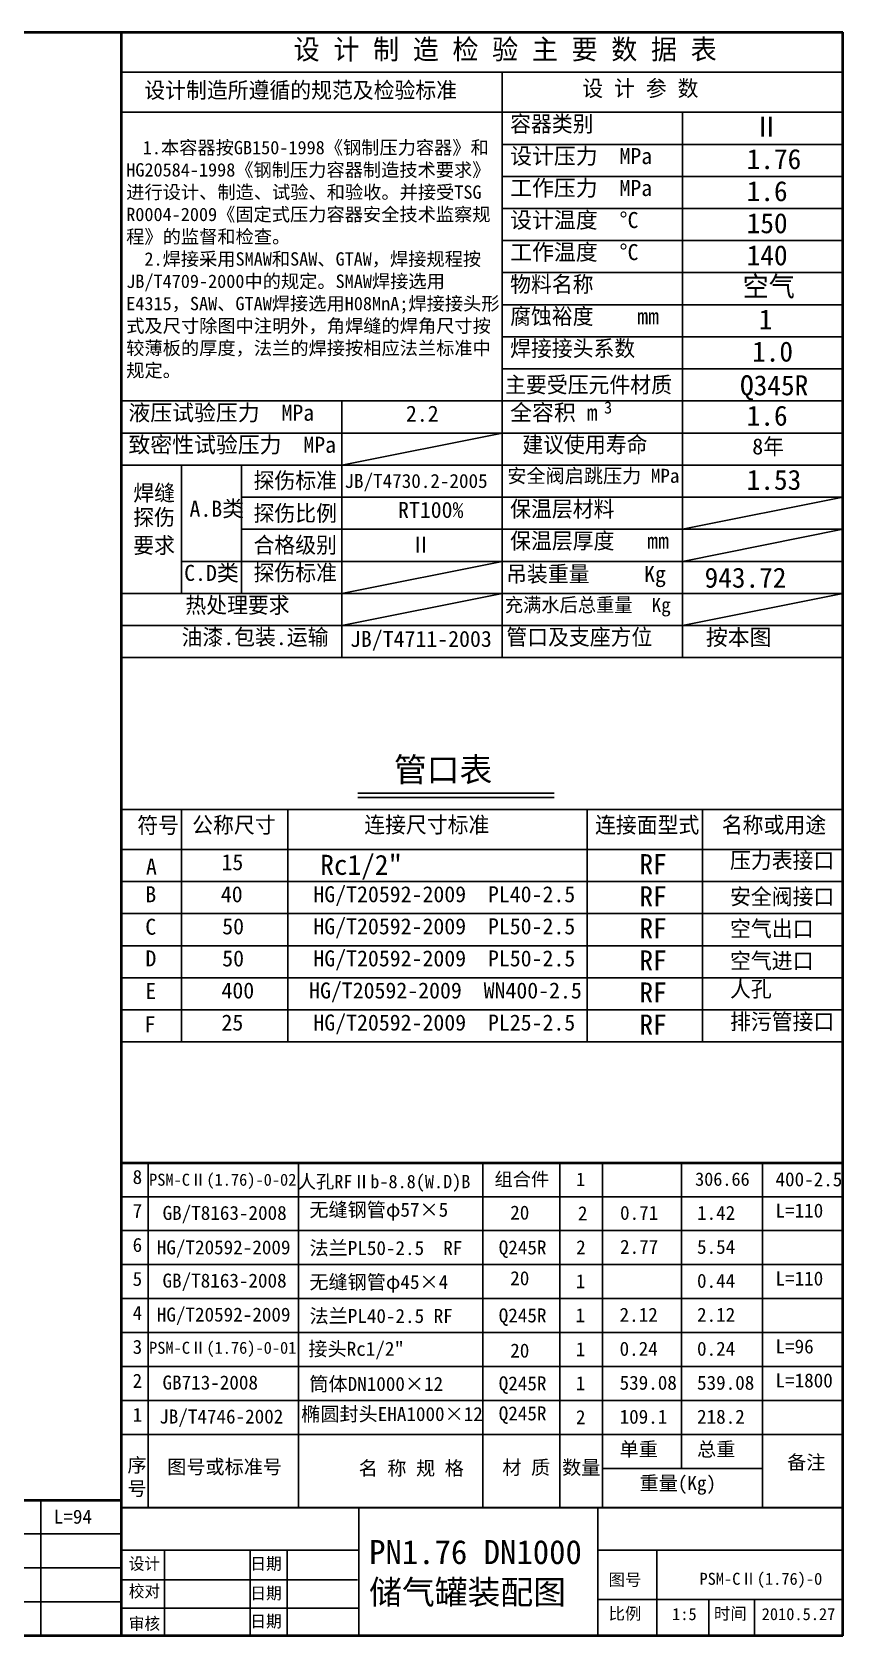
# Model space of a CAD drawing. Extents: x -5192 to 1516, y 3758 to 8558.
# Drawn here: x -911 to 1516, y 3758 to 8558 of the extents above; entities that cross this region are included whole.
import ezdxf

# ---------------------------------------------------------------- set-up
doc = ezdxf.new("R2010")
doc.units = 0
doc.header["$MEASUREMENT"] = 0
doc.linetypes.add('CENTER', pattern=[50.8, 31.75, -6.35, 6.35, -6.35])
doc.layers.get('0').update_dxf_attribs({"linetype": 'CONTINUOUS'})
doc.layers.add('2', color=4, linetype='CONTINUOUS', lineweight=0)
doc.layers.add('图层1', color=7, linetype='CONTINUOUS', lineweight=35)
doc.layers.add('尺寸线', color=7, linetype='CONTINUOUS')
doc.styles.get("Standard").update_dxf_attribs({"font": 'SIMFANG.TTF', "height": 40})
doc.styles.add('标准', font='txt', dxfattribs={"height": 5})

msp = doc.modelspace()

# ---------------------------------------------------------------- linework, layer by layer
for p, q in [((-643.6598, 8557.60855), (1516.3402, 8557.60855)), ((-643.6598, 8437.60855), (1516.3402, 8437.60855)), ((496.3402, 8437.60855), (496.3402, 6685.60855)), ((-643.6598, 8317.60855), (1516.3402, 8317.60855)), ((496.3402, 8221.60855), (1516.3402, 8221.60855)), ((496.3402, 8125.60855), (1516.3402, 8125.60855)), ((496.3402, 8125.60855), (1516.3402, 8125.60855)), ((496.3402, 8029.60855), (1516.3402, 8029.60855)), ((496.3402, 8029.60855), (1516.3402, 8029.60855)), ((496.3402, 7933.60855), (1516.3402, 7933.60855)), ((496.3402, 7933.60855), (1516.3402, 7933.60855)), ((496.3402, 7837.60855), (1516.3402, 7837.60855)), ((496.3402, 7837.60855), (1516.3402, 7837.60855)), ((496.3402, 7741.60855), (1516.3402, 7741.60855)), ((496.3402, 7741.60855), (1516.3402, 7741.60855)), ((496.3402, 7645.60855), (1516.3402, 7645.60855)), ((496.3402, 7645.60855), (1516.3402, 7645.60855)), ((496.3402, 7549.60855), (1516.3402, 7549.60855)), ((496.3402, 7549.60855), (1516.3402, 7549.60855)), ((-643.6598, 7453.60855), (1516.3402, 7453.60855)), ((-643.6598, 7453.60855), (1516.3402, 7453.60855)), ((16.3402, 7453.60855), (16.3402, 6685.60855)), ((-643.6598, 7357.60855), (1516.3402, 7357.60855)), ((-643.6598, 7357.60855), (1516.3402, 7357.60855)), ((16.3402, 7261.60855), (496.3402, 7357.60855)), ((-643.6598, 7261.60855), (1516.3402, 7261.60855)), ((-643.6598, 7261.60855), (1516.3402, 7261.60855)), ((-463.6598, 7261.60855), (-463.6598, 6877.60855)), ((-283.6598, 7261.60855), (-283.6598, 6877.60855)), ((-283.6598, 7165.60855), (1516.3402, 7165.60855)), ((-283.6598, 7165.60855), (1516.3402, 7165.60855)), ((1036.3402, 7069.60855), (1516.3402, 7165.60855)), ((-283.6598, 7069.60855), (1516.3402, 7069.60855)), ((-283.6598, 7069.60855), (1516.3402, 7069.60855)), ((1036.3402, 6973.60855), (1516.3402, 7069.60855)), ((-463.6598, 6973.60855), (1516.3402, 6973.60855)), ((-463.6598, 6973.60855), (1516.3402, 6973.60855)), ((16.3402, 6877.60855), (496.3402, 6973.60855)), ((-643.6598, 6877.60855), (1516.3402, 6877.60855)), ((-643.6598, 6877.60855), (1516.3402, 6877.60855)), ((16.3402, 6781.60855), (496.3402, 6877.60855)), ((64.3402, 6279.32126), (652.3402, 6279.32126)), ((64.3402, 6267.32126), (652.3402, 6267.32126))]:
    msp.add_line(p, q)
at = {"linetype": 'Continuous', "lineweight": 30}
msp.add_line((1516.3402, 3757.60855), (1516.3402, 7213.60855), dxfattribs=at)
at = {"lineweight": 30, "ltscale": 2}
msp.add_line((-643.6598, 4141.60855), (1516.3402, 4141.60855), dxfattribs=at)
at = {"layer": '图层1', "lineweight": 40}
for p, q in [((-5191.6598, 8557.60855), (1516.3402, 8557.60855)), ((-643.6598, 8557.60855), (-643.6598, 3757.60855)), ((1516.3402, 3757.60855), (1516.3402, 8557.60855)), ((-643.6598, 5173.8893), (1516.3402, 5173.8893)), ((-643.6598, 5173.8893), (1516.3402, 5173.8893)), ((-2803.6598, 4164.38638), (-643.6598, 4164.38638)), ((1516.3402, 3757.60855), (-5191.6598, 3757.60855))]:
    msp.add_line(p, q, dxfattribs=at)
at = {"layer": '图层1', "lineweight": 25}
for p, q in [((1036.3402, 8317.60855), (1036.3402, 6685.60855)), ((-643.6598, 6781.60855), (1516.3402, 6781.60855)), ((-643.6598, 6781.60855), (1516.3402, 6781.60855)), ((-643.6598, 6685.60855), (1516.3402, 6685.60855)), ((-643.6598, 6231.32126), (1516.3402, 6231.32126)), ((-463.6598, 6231.32126), (-463.6598, 5535.32126)), ((-144.85767, 6231.32126), (-144.85767, 5535.32126)), ((750.43933, 6231.32126), (750.43933, 5535.32126)), ((1096.3402, 6231.32126), (1096.3402, 5535.32126)), ((-643.6598, 6111.32126), (1516.3402, 6111.32126)), ((-643.6598, 6015.32126), (1516.3402, 6015.32126)), ((-643.6598, 5919.32126), (1516.3402, 5919.32126)), ((-643.6598, 5919.32126), (1516.3402, 5919.32126)), ((-643.6598, 5823.32126), (1516.3402, 5823.32126)), ((-643.6598, 5727.32126), (1516.3402, 5727.32126)), ((-643.6598, 5727.32126), (1516.3402, 5727.32126)), ((-643.6598, 5631.32126), (1516.3402, 5631.32126)), ((-643.6598, 5535.32126), (1516.3402, 5535.32126)), ((-563.35936, 4141.60855), (-563.35936, 5173.8893)), ((-112.71586, 4141.60855), (-112.71586, 5173.8893)), ((438.19715, 4141.60855), (438.19715, 5173.8893)), ((668.97301, 4141.60855), (668.97301, 5173.8893)), ((796.3402, 4141.60855), (796.3402, 5173.8893)), ((1033.35348, 4258.70147), (1033.33149, 5173.8893)), ((1276.08232, 4141.60855), (1275.4661, 5173.8893)), ((-643.6598, 5072.19484), (1516.3402, 5072.19484)), ((-643.6598, 4970.50038), (1516.3402, 4970.50038)), ((-643.6598, 4970.50038), (1516.3402, 4970.50038)), ((-643.6598, 4868.80592), (1516.3402, 4868.80592)), ((-643.6598, 4767.11147), (1516.3402, 4767.11147)), ((-643.6598, 4665.41701), (1516.3402, 4665.41701)), ((-643.6598, 4563.72255), (1516.3402, 4563.72255)), ((-643.6598, 4563.72255), (1516.3402, 4563.72255)), ((-643.6598, 4462.02809), (1516.3402, 4462.02809)), ((-643.6598, 4360.33363), (1516.3402, 4360.33363)), ((796.3402, 4258.78264), (1276.01246, 4258.63918)), ((-883.91768, 3757.60855), (-884.16051, 4164.38638)), ((67.52993, 3757.60855), (67.52993, 4141.60855)), ((783.14192, 3757.60855), (783.14192, 4141.60855)), ((-2803.6598, 4062.69192), (-643.6598, 4062.69192)), ((-643.6598, 4014.69192), (67.52993, 4014.69192)), ((-514.32197, 3757.60855), (-514.32197, 4014.69192)), ((-257.5079, 3757.60855), (-257.5079, 4014.69192)), ((-147.32145, 3757.60855), (-147.32145, 4014.69192)), ((783.14192, 4014.69192), (1516.3402, 4014.69192)), ((959.86838, 3757.60855), (959.86838, 4014.69192)), ((-2803.6598, 3960.99747), (-643.6598, 3960.99747)), ((-643.6598, 3925.54133), (63.75042, 3925.54133)), ((-2803.6598, 3859.30301), (-643.6598, 3859.30301)), ((-2803.6598, 3859.30301), (-643.6598, 3859.30301)), ((-643.6598, 3840.1869), (67.52993, 3840.1869)), ((783.14192, 3866.69253), (1516.3402, 3866.69253)), ((1115.0996, 3757.60855), (1115.0996, 3866.69253)), ((1251.49141, 3757.60855), (1251.49141, 3866.69253))]:
    msp.add_line(p, q, dxfattribs=at)
at = {"layer": '尺寸线', "color": 0, "ltscale": 2}
msp.add_line((1036.3402, 6781.60855), (1516.3402, 6877.60855), dxfattribs=at)

# ---------------------------------------------------------------- texts
at = {"attachment_point": 1, "style": '标准'}
for s, insert, char_height in [('设 计 制 造 检 验 主 要 数 据 表', (-127.6598, 8536.03898), 60), ('设计制造所遵循的规范及检验标准', (-574.56624, 8407.84911), 48), ('设 计 参 数', (736.3402, 8413.33893), 48), ('容器类别', (520.3402, 8307.10855), 48), ('Ⅱ', (1248.41352, 8304.87798), 60), ('{\\fFangSong_GB2312|b0|i0|c134|p49;设计压力  MPa}', (520.3402, 8210.60855), 48), ('1.76', (1228.3402, 8207.60855), 60), ('{\\fFangSong_GB2312|b0|i0|c134|p49;工作压力  MPa}', (520.3402, 8115.10855), 48), ('1.6', (1228.3402, 8111.60855), 60), ('{\\fFangSong_GB2312|b0|i0|c134|p49;设计温度}  %%DC', (520.3402, 8019.10855), 48), ('150', (1228.3402, 8015.60855), 60), ('{\\fFangSong_GB2312|b0|i0|c134|p49;工作温度 } %%DC', (520.3402, 7923.10855), 48), ('140', (1228.3402, 7919.60855), 60), ('物料名称', (520.3402, 7827.10855), 48), ('空气', (1216.3402, 7826.60855), 60), ('腐蚀裕度    mm', (520.3402, 7731.10855), 48), ('1', (1264.3402, 7727.60855), 60), ('焊接接头系数', (520.3402, 7635.10855), 48), ('1.0', (1244.53377, 7631.46628), 60), ('主要受压元件材质', (505.30339, 7526.10855), 48), ('Q345R', (1208.4896, 7530.4993), 60), ('{\\fFangSong_GB2312|b0|i0|c134|p49;液压试验压力  MPa}', (-622.19202, 7442.60855), 48), ('{\\fSimSun|b0|i0|c134|p54;全\\fFangSong_GB2312|b0|i0|c134|p49;容积} {\\fFangSong_GB2312|b0|i0|c134|p49;m}', (520.3402, 7443.10855), 48), ('3', (801.18948, 7451.96076), 36), ('2.2', (208.3402, 7439.60855), 48), ('1.6', (1228.3402, 7439.60855), 60), ('{\\fFangSong_GB2312|b0|i0|c134|p49;致密性试验压力  MPa}', (-622.19202, 7346.60855), 48), ('建议使用寿命', (556.9402, 7347.10855), 48), ('8年', (1244.99388, 7341.60855), 48), ('{\\fFangSong_GB2312|b0|i0|c134|p49;安全阀启跳压力 MPa}', (511.74783, 7250.60855), 42), ('焊缝', (-607.4098, 7202.60855), 48), ('探伤标准', (-247.6598, 7239.60855), 48), ('{\\fFangSong_GB2312|b0|i0|c134|p49;\\H0.875x;JB/T4730.2-2005}', (24.39769, 7235.20451), 48), ('1.53', (1228.3402, 7247.60855), 60), ('{\\fFangSong_GB2312|b0|i0|c134|p49;A.B类}', (-439.3598, 7155.10855), 48), ('保温层材料', (520.3402, 7154.60855), 48), ('探伤', (-607.6598, 7129.60855), 48), ('探伤比例', (-247.6598, 7141.60855), 48), ('RT100%', (184.6402, 7151.60855), 48), ('保温层厚度   mm', (520.3402, 7059.10855), 48), ('要求', (-607.6598, 7045.60855), 48), ('合格级别', (-247.6598, 7046.60855), 48), ('{\\fFangSong_GB2312|b0|i0|c134|p49;Ⅱ}', (220.3402, 7047.30086), 48), ('{\\fFangSong_GB2312|b0|i0|c134|p49;C.D类}', (-455.3093, 6963.10855), 48), ('探伤标准', (-247.6598, 6963.60855), 48), ('吊装重量     Kg', (508.3402, 6959.91701), 48), ('{\\fFangSong_GB2312|b0|i0|c134|p49;943.72}', (1102.29342, 6954.78201), 60), ('热处理要求', (-451.6598, 6866.60855), 48), ('充满水后总重量  Kg', (504.40427, 6864.31701), 42), ('油漆.包装.运输', (-463.0598, 6771.10855), 48), ('JB/T4711-2003', (40.91363, 6765.60855), 48), ('管口及支座方位', (509.0902, 6771.10855), 48), ('{\\fFangSong_GB2312|b0|i0|c134|p49;按本图}', (1106.0855, 6770.60855), 48), ('{\\fFangSong_GB2312|b0|i0|c134|p49;\\C0;管口表}', (172.3402, 6386.24468), 72), ('符号', (-595.6598, 6207.82126), 48), ('公称尺寸', (-431.19284, 6208.82126), 48), ('连接尺寸标准', (83.65783, 6209.32126), 48), ('连接面型式', (774.43933, 6208.82126), 48), ('名称或用途', (1153.86296, 6208.82126), 48), ('Rc1/2"', (-47.98156, 6095.36923), 60), ('RF', (907.19338, 6097.32126), 60), ('压力表接口', (1178.45259, 6102.83057), 48), ('{\\fFangSong_GB2312|b0|i0|c134|p49;A}', (-569.6509, 6083.98793), 48), ('15', (-343.6598, 6097.32126), 48), ('{\\fFangSong_GB2312|b0|i0|c134|p49;B}', (-571.6598, 6001.32126), 48), ('{\\fSimSun|b0|i0|c134|p0;4}0', (-345.59578, 6001.32126), 48), ('HG/{\\fFangSong_GB2312|b0|i0|c134|p49;T}20592-2009  PL{\\fSimSun|b0|i0|c134|p0;4}0-2.5', (-68.56583, 6001.32126), 48), ('RF', (907.19338, 6001.32126), 60), ('安全阀接口', (1178.45259, 5994.23889), 48), ('{\\fFangSong_GB2312|b0|i0|c134|p49;C}', (-571.6598, 5903.98793), 48), ('50', (-341.46819, 5905.32126), 48), ('HG/{\\fFangSong_GB2312|b0|i0|c134|p49;T}20592-2009  PL50-2.5', (-68.56583, 5905.32126), 48), ('RF', (907.19338, 5905.32126), 60), ('空气出口', (1178.45259, 5898.23889), 48), ('{\\fFangSong_GB2312|b0|i0|c134|p49;D}', (-571.1457, 5809.32126), 48), ('50', (-341.46819, 5809.32126), 48), ('HG/{\\fFangSong_GB2312|b0|i0|c134|p49;T}20592-2009  PL50-2.5', (-68.56583, 5809.32126), 48), ('RF', (907.19338, 5809.32126), 60), ('空气进口', (1178.45259, 5802.23889), 48), ('{\\fSimSun|b0|i0|c134|p0;400}', (-343.6598, 5713.32126), 48), ('RF', (907.19338, 5713.32126), 60), ('人孔', (1178.45259, 5717.9708), 48), ('{\\fFangSong_GB2312|b0|i0|c134|p49;E}', (-571.6598, 5711.98793), 48), ('25', (-343.6598, 5617.32126), 48), ('{\\fFangSong_GB2312|b0|i0|c134|p49;HG/T20592-2009  PL25-2.5}', (-68.56583, 5617.32126), 48), ('RF', (907.19338, 5617.32126), 60), ('排污管接口', (1178.45259, 5620.32126), 48), ('{\\fFangSong_GB2312|b0|i0|c134|p49;F}', (-573.80266, 5612.05092), 48)]:
    msp.add_mtext(s, dxfattribs=dict(at, insert=insert, char_height=char_height))
for s, insert, char_height, width, attachment_point in [('        \\P{\\H0.5429x; \\H1.218x; 1.本容器按GB150-1998《钢制压力容器》和HG20584-1998《钢制压力容器制造技术要求》进行设计、制造、试验、和验收。并接受TSG R\\fFangSong_GB2312|b0|i0|c134|p32;0004-2009\\fFangSong_GB2312|b0|i0|c134|p49;《固定式压力容器安全技术监察规程》的监督和检查。\\P  2.焊接采用SMAW和SAW、G\\H0.9924x;TAW\\H1.008x;，焊接规程按JB/T4709-2000中的规定。SMAW焊接选用E4315，SAW、GTAW焊接选用H08MnA;焊接接头形式及尺寸除图中注明外，角焊缝的焊角尺寸按较薄板的厚度，法兰的焊接按相应法兰标准中规定。}', (-628.69647, 7926.69122), 60.48, 1122.1410694, 4), ('PSM-CⅡ(1.76)-0-02', (-339.9101, 5118.15346), 36, 656.9891469, 5), ('PSM-CⅡ(1.76)-0-01', (-339.9101, 4615.15681), 36, 656.9891469, 5), ('{\\fTxt|b0|i0|c134|p2;设计}', (-574.21683, 3971.84085), 36, 656.9891469, 5), ('{\\fTxt|b0|i0|c134|p2;日期}', (-210.3132, 3971.84085), 36, 656.9891469, 5), ('{\\fFangSong_GB2312|b0|i0|c134|p49;图号}', (864.06829, 3923.76199), 36, 656.9891469, 5), ('PSM-CⅡ(1.76)-0', (1270.75863, 3923.76199), 36, 656.9891469, 5), ('{\\fTxt|b0|i0|c134|p2;校对}', (-574.21683, 3889.4524), 36, 656.9891469, 5), ('{\\fTxt|b0|i0|c134|p2;日期}', (-210.3132, 3883.49405), 36, 656.9891469, 5), ('{\\fFangSong_GB2312|b0|i0|c134|p49;比例}', (864.06829, 3822.61531), 36, 656.9891469, 5), ('{\\fFangSong_GB2312|b0|i0|c134|p49;时间}', (1179.41755, 3822.61531), 36, 656.9891469, 5), ('{\\fFangSong_GB2312|b0|i0|c134|p49;2010.5.27}', (1383.44285, 3822.61531), 36, 656.9891469, 5), ('{\\fTxt|b0|i0|c134|p2;审核}', (-574.21683, 3792.60112), 36, 656.9891469, 5), ('{\\fTxt|b0|i0|c134|p2;日期}', (-210.3132, 3799.39948), 36, 656.9891469, 5), ('{\\fFangSong_GB2312|b0|i0|c134|p49;1:5}', (1041.80512, 3822.61531), 36, 656.9891469, 5)]:
    msp.add_mtext(s, dxfattribs=dict(insert=insert, char_height=char_height, width=width, attachment_point=attachment_point))
at = {"color": 0, "insert": (-81.431, 5713.32126), "char_height": 48, "attachment_point": 1, "style": '标准'}
msp.add_mtext('HG/{\\fFangSong_GB2312|b0|i0|c134|p49;T}20592-2009  {\\fFangSong_GB2312|b0|i0|c134|p49;WN400}-2.5', dxfattribs=at)
at = {"linetype": 'CENTER', "char_height": 40, "attachment_point": 5}
for s, insert, width in [('组合件', (555.49752, 5122.247), 200), ('1', (731.46314, 5124.44375), 100), ('306.66', (1155.54044, 5124.44375), 150)]:
    msp.add_mtext(s, dxfattribs=dict(at, insert=insert, width=width))
at = {"layer": '2', "color": 0, "linetype": 'Continuous', "lineweight": 25, "attachment_point": 1, "style": '标准'}
for s, insert, char_height in [('{\\fFangSong_GB2312|b0|i0|c134|p49;8}', (-609.6034, 5152.23853), 42), ('{\\fFangSong_GB2312|b0|i0|c134|p49;400-2.5}', (1314.55523, 5145.19742), 42), ('{\\fFangSong_GB2312|b0|i0|c134|p49;7}', (-609.6034, 5050.54407), 42), ('{\\fFangSong_GB2312|b0|i0|c134|p49;GB/T8163-2008}', (-519.92406, 5044.58708), 42), ('{\\fFangSong_GB2312|b0|i0|c134|p49;无缝钢管φ57×5}', (-80.58559, 5054.22968), 42), ('20', (520.59462, 5045.55833), 42), ('{\\fFangSong_GB2312|b0|i0|c134|p49;2}', (723.17571, 5043.46448), 42), ('{\\fFangSong_GB2312|b0|i0|c134|p49;0.71}', (849.29361, 5044.81958), 42), ('{\\fFangSong_GB2312|b0|i0|c134|p49;1.42}', (1079.68144, 5044.81958), 42), ('{\\fFangSong_GB2312|b0|i0|c134|p49;L=110}', (1314.55523, 5051.74543), 42), ('{\\fFangSong_GB2312|b0|i0|c134|p49;6}', (-609.6034, 4948.84961), 42), ('{\\fFangSong_GB2312|b0|i0|c134|p49;HG/T20592-2009}', (-537.11288, 4941.54805), 42), ('{\\fFangSong_GB2312|b0|i0|c134|p49;法兰PL50-2.5  RF}', (-80.22076, 4939.59413), 42), ('Q245{\\fFangSong_GB2312|b0|i0|c134|p49;R}', (486.19942, 4941.21202), 42), ('{\\fFangSong_GB2312|b0|i0|c134|p49;2}', (717.99645, 4941.77003), 42), ('{\\fFangSong_GB2312|b0|i0|c134|p49;2.77}', (849.29361, 4943.12512), 42), ('{\\fFangSong_GB2312|b0|i0|c134|p49;5.54}', (1079.68144, 4943.12512), 42), ('20', (520.59462, 4849.18596), 42), ('{\\fFangSong_GB2312|b0|i0|c134|p49;L=110}', (1314.55523, 4848.35651), 42), ('{\\fFangSong_GB2312|b0|i0|c134|p49;5}', (-609.6034, 4847.15515), 42), ('{\\fFangSong_GB2312|b0|i0|c134|p49;GB/T8163-2008}', (-520.09227, 4842.0546), 42), ('{\\fFangSong_GB2312|b0|i0|c134|p49;无缝钢管φ45×4}', (-80.58559, 4837.89967), 42), ('{\\fFangSong_GB2312|b0|i0|c134|p49;1}', (716.59508, 4840.07557), 42), ('{\\fFangSong_GB2312|b0|i0|c134|p49;0.44}', (1079.68144, 4841.43067), 42), ('{\\fFangSong_GB2312|b0|i0|c134|p49;4}', (-609.6034, 4745.46069), 42), ('{\\fFangSong_GB2312|b0|i0|c134|p49;HG/T20592-2009}', (-537.11288, 4740.36014), 42), ('{\\fFangSong_GB2312|b0|i0|c134|p49;法兰PL40-2.5 RF}', (-80.22076, 4736.20522), 42), ('Q245{\\fFangSong_GB2312|b0|i0|c134|p49;R}', (486.19942, 4737.82311), 42), ('{\\fFangSong_GB2312|b0|i0|c134|p49;1}', (716.11259, 4738.38111), 42), ('{\\fFangSong_GB2312|b0|i0|c134|p49;2.12}', (847.92215, 4739.73621), 42), ('{\\fFangSong_GB2312|b0|i0|c134|p49;2.12}', (1079.68144, 4739.73621), 42), ('{\\fFangSong_GB2312|b0|i0|c134|p49;3}', (-609.6034, 4643.76624), 42), ('{\\fFangSong_GB2312|b0|i0|c134|p49;接头Rc1/2"}', (-83.42845, 4637.89736), 42), ('20', (520.59462, 4632.62773), 42), ('{\\fFangSong_GB2312|b0|i0|c134|p49;1}', (716.59508, 4636.68665), 42), ('{\\fFangSong_GB2312|b0|i0|c134|p49;0.24}', (847.92215, 4638.04175), 42), ('{\\fFangSong_GB2312|b0|i0|c134|p49;0.24}', (1079.68144, 4638.04175), 42), ('{\\fFangSong_GB2312|b0|i0|c134|p49;L=96}', (1314.55523, 4644.9676), 42), ('{\\fFangSong_GB2312|b0|i0|c134|p49;2}', (-609.6034, 4542.07178), 42), ('{\\fFangSong_GB2312|b0|i0|c134|p49;GB713-2008}', (-520.09227, 4536.97122), 42), ('{\\fFangSong_GB2312|b0|i0|c134|p49;筒体DN1000×12}', (-80.58559, 4532.8163), 42), ('Q245{\\fFangSong_GB2312|b0|i0|c134|p49;R}', (486.19942, 4534.43419), 42), ('{\\fFangSong_GB2312|b0|i0|c134|p49;1}', (716.59508, 4534.99219), 42), ('{\\fFangSong_GB2312|b0|i0|c134|p49;539.08}', (847.92215, 4536.34729), 42), ('{\\fFangSong_GB2312|b0|i0|c134|p49;539.08}', (1079.68144, 4536.34729), 42), ('{\\fFangSong_GB2312|b0|i0|c134|p49;L=1800}', (1314.55523, 4543.27314), 42), ('{\\fFangSong_GB2312|b0|i0|c134|p49;1}', (-609.6034, 4440.37732), 42), ('{\\fFangSong_GB2312|b0|i0|c134|p49;JB/T4746-2002}', (-530.01575, 4435.27677), 42), ('Q245{\\fFangSong_GB2312|b0|i0|c134|p49;R}', (486.19942, 4444.59316), 42), ('{\\fFangSong_GB2312|b0|i0|c134|p49;2}', (717.27708, 4433.29774), 42), ('{\\fFangSong_GB2312|b0|i0|c134|p49;109.1}', (847.92215, 4434.65283), 42), ('{\\fFangSong_GB2312|b0|i0|c134|p49;218.2}', (1079.68144, 4434.65283), 42), ('{\\fFangSong_GB2312|b0|i0|c134|p49;单重}', (847.92215, 4337.41534), 42), ('{\\fFangSong_GB2312|b0|i0|c134|p49;总重}', (1079.68144, 4337.41534), 42), ('{\\fFangSong_GB2312|b0|i0|c134|p49;序\\P号}', (-625.03937, 4289.81374), 42), ('{\\fFangSong_GB2312|b0|i0|c134|p49;图号或标准号}', (-506.1133, 4284.71319), 42), ('{\\fFangSong_GB2312|b0|i0|c134|p49;名 称 规 格}', (66.89726, 4280.55827), 42), ('{\\fFangSong_GB2312|b0|i0|c134|p49;材 质}', (496.88723, 4282.73416), 42), ('{\\fFangSong_GB2312|b0|i0|c134|p49;数量}', (675.81843, 4282.73416), 42), ('{\\fFangSong_GB2312|b0|i0|c134|p49;备注}', (1349.42432, 4298.35725), 42), ('{\\fFangSong_GB2312|b0|i0|c134|p49;重量(Kg)}', (907.67159, 4235.86452), 42), ('{\\fFangSong_GB2312|b0|i0|c134|p49;L=94}', (-845.44477, 4135.55315), 42), ('{\\fFangSong_GB2312|b0|i0|c134|p49;PN1.76 DN1000\\P储气罐装配图}', (98.23448, 4044.65911), 72)]:
    msp.add_mtext(s, dxfattribs=dict(at, insert=insert, char_height=char_height))
at = {"layer": '图层1', "lineweight": 25, "insert": (-105.00541, 4442.75484), "char_height": 42, "attachment_point": 1, "style": '标准'}
msp.add_mtext('{\\fFangSong_GB2312|b0|i0|c134|p49;椭圆封头EHA1000×12}', dxfattribs=at)
at = {"layer": '尺寸线', "insert": (-115.29941, 5112.17092), "char_height": 28, "width": 693.0958788, "attachment_point": 4}
msp.add_mtext('{\\H1.429x;人孔RF\\H0.9797x;Ⅱ\\H1.021x;b-8.8(W.D)B\\fArial|b0|i0|c0|p32; \\fFangSong_GB2312|b0|i0|c134|p49;\u3000\u3000}', dxfattribs=at)

doc.saveas('drawing.dxf')
